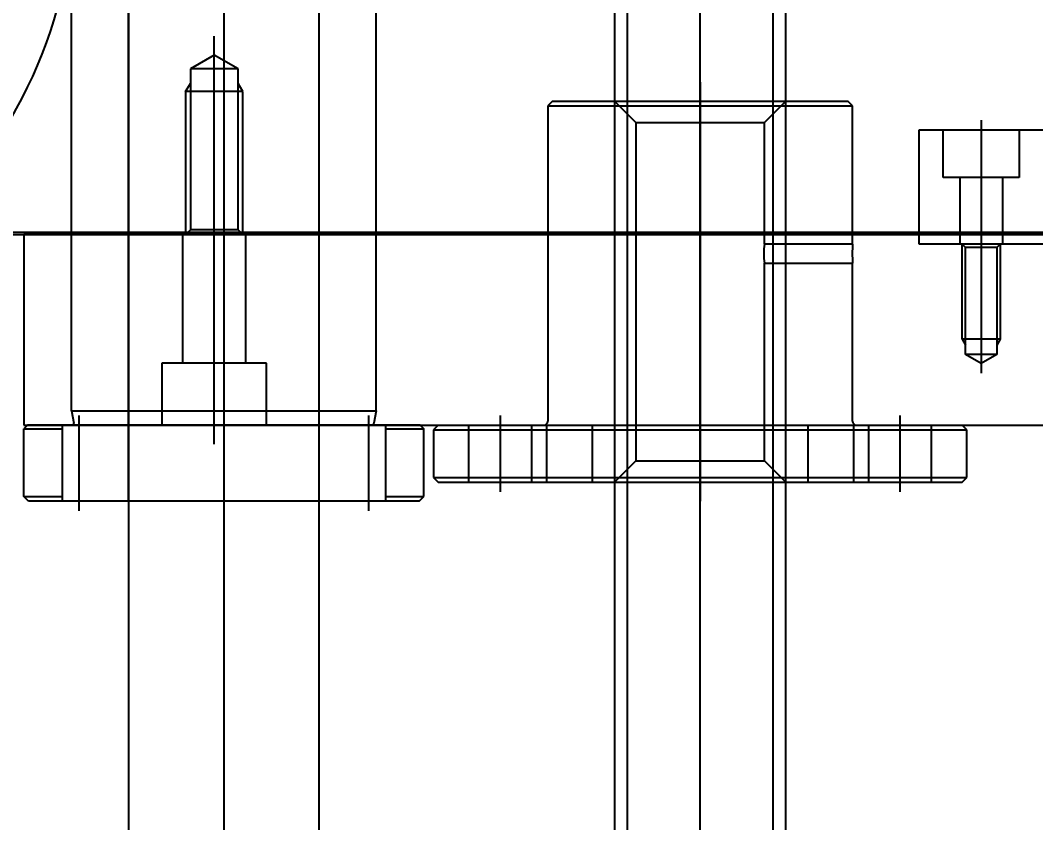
# Model space of a CAD drawing. Header units: inches. Extents: x 0 to 77285, y -118 to 40065.
# Drawn here: x 14796.3 to 14902.9, y 25560.8 to 25645 of the extents above; entities that cross this region are included whole.
import ezdxf

# ---------------------------------------------------------------- set-up
doc = ezdxf.new("R2010")
doc.units = ezdxf.units.IN
doc.header["$LTSCALE"] = 5
doc.header["$MEASUREMENT"] = 0
doc.layers.add('A', color=8, linetype='Continuous')
doc.styles.add('SCI', font='')
doc.styles.get('SCI').set_extended_font_data('Gulim')
doc.dimstyles.new('SCH', dxfattribs={"dimtxt": 2.5, "dimasz": 2, "dimexe": 1.25, "dimexo": 0.625, "dimtad": 1, "dimdec": 8, "dimtxsty": 'SCI', "dimcen": 2.5, "dimclrd": 4, "dimclre": 4, "dimclrt": 7, "dimadec": 8, "dimazin": 2, "dimtfac": 1, "dimtdec": 8, "dimtmove": 0, "dimatfit": 3, "dimfxl": 1, "dimarcsym": 0})

# ---------------------------------------------------------------- blocks, each defined once
blk = doc.blocks.new('A$Cc399747e')
at = {"ltscale": 3}
blk.add_line((2415.79, 903.5), (2415.79, 95.5), dxfattribs=at)
for p, q in [((2465.79, 137), (2465.79, 875)), ((2455.79, 871.5), (2455.79, 140.5)), ((2475.79, 140.5), (2475.79, 871.5)), ((2408.15, 147.5), (2408.15, 869.5)), ((2423.44, 147.5), (2423.44, 869.5)), ((2406.79, 868.15), (2406.79, 148.85)), ((2424.79, 148.85), (2424.79, 868.15)), ((2465.79, 600), (2465.79, 684)), ((2450.59, 673), (2450.59, 683)), ((2480.99, 673), (2480.99, 683)), ((2415.79, 638), (2415.79, 682)), ((2445.29, 682), (2444.79, 681.5)), ((2448.82, 681.5), (2444.79, 681.5)), ((2444.79, 681.5), (2444.79, 674.4)), ((2445.29, 682), (2486.29, 682)), ((2448.82, 674), (2448.82, 682)), ((2455.79, 682), (2455.79, 602)), ((2475.79, 682), (2475.79, 602)), ((2482.76, 674), (2482.76, 682)), ((2486.79, 681.5), (2482.76, 681.5)), ((2486.29, 682), (2486.79, 681.5)), ((2486.79, 681.5), (2486.79, 674.4)), ((2388.29, 680), (2387.79, 679.5)), ((2443.29, 680), (2388.29, 680)), ((2391.49, 680), (2391.49, 674)), ((2394.79, 681), (2394.79, 673)), ((2398.09, 680), (2398.09, 674)), ((2399.69, 674), (2399.69, 680)), ((2404.46, 680), (2404.46, 674)), ((2406.79, 680), (2409.04, 677.75)), ((2422.54, 677.75), (2424.79, 680)), ((2427.13, 674), (2427.13, 680)), ((2431.89, 680), (2431.89, 674)), ((2433.49, 674), (2433.49, 680)), ((2436.79, 673), (2436.79, 681)), ((2440.09, 674), (2440.09, 680)), ((2443.79, 679.5), (2443.29, 680)), ((2443.79, 679.5), (2387.79, 679.5)), ((2387.79, 679.5), (2387.79, 674.5)), ((2443.79, 674.5), (2443.79, 679.5)), ((2422.54, 677.75), (2409.04, 677.75)), ((2409.04, 677.75), (2409.04, 656.99)), ((2422.54, 642.25), (2422.54, 677.75)), ((2466.79, 676), (2466.79, 652)), ((2486.79, 674), (1746.79, 674)), ((2443.79, 674.5), (2387.79, 674.5)), ((2387.79, 674.5), (2388.29, 674)), ((2443.29, 674), (2388.29, 674)), ((2399.79, 673.6), (2399.79, 656.99)), ((2431.79, 640.5), (2431.79, 673.6)), ((2443.29, 674), (2443.79, 674.5)), ((2448.82, 674.4), (2444.79, 674.4)), ((2445.19, 674), (2444.79, 674.4)), ((2445.19, 674), (2486.39, 674)), ((2449.79, 672.51), (2450.04, 673.8)), ((2450.04, 674), (2450.04, 673.8)), ((2461.29, 674), (2461.29, 667.5)), ((2472.29, 667.5), (2472.29, 674)), ((2481.54, 674), (2481.54, 673.8)), ((2481.79, 672.51), (2481.54, 673.8)), ((2486.79, 674.4), (2482.76, 674.4)), ((2486.39, 674), (2486.79, 674.4)), ((2486.79, 654), (2486.79, 674)), ((2481.79, 672.51), (2449.79, 672.51)), ((2449.79, 672.51), (2449.79, 602.52)), ((2481.79, 672.51), (2481.79, 602.52)), ((2386.29, 654), (2386.29, 668.55)), ((2384.64, 666.6), (2386.29, 667.55)), ((2386.29, 667.55), (2387.94, 666.6)), ((2461.29, 667.5), (2472.29, 667.5)), ((2463.49, 667.5), (2463.49, 654)), ((2470.09, 667.5), (2470.09, 654)), ((2384.64, 655.35), (2384.64, 666.6)), ((2384.64, 666.6), (2387.94, 666.6)), ((2387.94, 666.6), (2387.94, 655.35)), ((2384.29, 665), (2384.64, 665.61)), ((2388.29, 665), (2387.94, 665.61)), ((2384.29, 655), (2384.29, 665)), ((2384.29, 665), (2388.29, 665)), ((2388.29, 665), (2388.29, 655)), ((2409.04, 657), (2399.79, 657)), ((2386.29, 642), (2386.29, 656)), ((2466.79, 656), (2466.79, 633.16)), ((2302.79, 655), (2392.79, 655)), ((2302.79, 655), (2392.79, 655)), ((2384.04, 648), (2384.04, 655)), ((2384.29, 655), (2384.64, 655.35)), ((2384.64, 655.35), (2387.94, 655.35)), ((2387.94, 655.35), (2388.29, 655)), ((2388.54, 648), (2388.54, 655)), ((2392.79, 655), (2392.79, 654)), ((2392.79, 655), (2392.79, 643)), ((2399.79, 655), (2399.79, 640.5)), ((2399.79, 655), (2409.04, 655)), ((2409.04, 655), (2409.04, 642.25)), ((2605.79, 654), (1657.79, 654)), ((1746.79, 654), (2486.79, 654)), ((2463.79, 654), (2464.29, 653.5)), ((2463.79, 654), (2463.79, 639)), ((2464.29, 653.5), (2469.29, 653.5)), ((2464.29, 653.5), (2464.29, 636.6)), ((2469.29, 653.5), (2469.79, 654)), ((2469.29, 636.6), (2469.29, 653.5)), ((2469.79, 639), (2469.79, 654)), ((2382.29, 643), (2382.29, 648)), ((2382.29, 648), (2390.29, 648)), ((2390.29, 648), (2390.29, 643)), ((2392.79, 643), (2379.79, 643)), ((2409.04, 642.25), (2406.79, 640)), ((2422.54, 642.25), (2409.04, 642.25)), ((2424.79, 640), (2422.54, 642.25)), ((2431.79, 640.5), (2399.79, 640.5)), ((2399.79, 640.5), (2400.29, 640)), ((2431.29, 640), (2400.29, 640)), ((2431.29, 640), (2431.79, 640.5)), ((2463.79, 639), (2464.29, 638.13)), ((2463.79, 639), (2469.79, 639)), ((2469.79, 639), (2469.29, 638.13)), ((2464.29, 636.6), (2466.79, 635.16)), ((2464.29, 636.6), (2469.29, 636.6)), ((2466.79, 635.16), (2469.29, 636.6))]:
    blk.add_line(p, q)
at = {"ltscale": 4}
blk.add_line((2341.29, 653.8), (2491.29, 653.8), dxfattribs=at)
blk.add_circle((2533.29, 616), 52)
blk.add_circle((2533.29, 616), 52)
for centre, radius, start, end in [((2399.39, 673.6), 0.4, 0, 90), ((2432.19, 673.6), 0.4, 90, 180), ((2383.82, 656), 16, 356.4167, 3.5827), ((2402.36, 656), 6.75, 351.4824, 8.5163)]:
    blk.add_arc(centre, radius, start, end)
blk = doc.blocks.new('*D366')
at = {"color": 4, "lineweight": -2, "transparency": 16777216}
for p, q in [((12554.65, 23925.55), (12554.65, 28076.14)), ((17979.65, 23925.05), (17979.65, 28076.14)), ((12714.65, 27976.14), (17819.65, 27976.14))]:
    blk.add_line(p, q, dxfattribs=at)
at = {"color": 4, "transparency": 16777216}
for points in [[(12714.65, 28002.81), (12714.65, 27949.48), (12554.65, 27976.14)], [(17819.65, 28002.81), (17819.65, 27949.48), (17979.65, 27976.14)]]:
    blk.add_solid(points, dxfattribs=at)
at = {"layer": 'Defpoints', "color": 0, "transparency": 16777216}
for p in [(17979.65, 27976.14), (12554.65, 23875.55), (17979.65, 23875.05)]:
    blk.add_point(p, dxfattribs=at)
at = {"color": 7, "transparency": 16777216, "insert": (15267.15, 28128.81), "char_height": 200, "attachment_point": 5, "style": 'SCI'}
blk.add_mtext('5425', dxfattribs=at)
blk = doc.blocks.new('*D367')
at = {"color": 4, "lineweight": -2, "transparency": 16777216}
for p, q in [((12554.65, 23925.55), (12554.65, 29140.68)), ((21064.65, 23433.05), (21064.65, 29140.68)), ((12714.65, 29040.68), (20904.65, 29040.68))]:
    blk.add_line(p, q, dxfattribs=at)
at = {"color": 4, "transparency": 16777216}
for points in [[(12714.65, 29067.34), (12714.65, 29014.01), (12554.65, 29040.68)], [(20904.65, 29067.34), (20904.65, 29014.01), (21064.65, 29040.68)]]:
    blk.add_solid(points, dxfattribs=at)
at = {"layer": 'Defpoints', "color": 0, "transparency": 16777216}
for p in [(21064.65, 29040.68), (12554.65, 23875.55), (21064.65, 23383.05)]:
    blk.add_point(p, dxfattribs=at)
at = {"color": 7, "transparency": 16777216, "insert": (16809.65, 29193.47), "char_height": 200, "attachment_point": 5, "style": 'SCI'}
blk.add_mtext('8510', dxfattribs=at)
blk = doc.blocks.new('*D374')
at = {"color": 4, "lineweight": -2, "transparency": 16777216}
for p, q in [((12554.65, 23925.55), (12554.65, 30215.88)), ((37924.65, 23433.05), (37924.65, 30215.88)), ((12714.65, 30115.88), (37764.65, 30115.88))]:
    blk.add_line(p, q, dxfattribs=at)
at = {"color": 4, "transparency": 16777216}
for points in [[(12714.65, 30142.54), (12714.65, 30089.21), (12554.65, 30115.88)], [(37764.65, 30142.54), (37764.65, 30089.21), (37924.65, 30115.88)]]:
    blk.add_solid(points, dxfattribs=at)
at = {"layer": 'Defpoints', "color": 0, "transparency": 16777216}
for p in [(37924.65, 30115.88), (12554.65, 23875.55), (37924.65, 23383.05)]:
    blk.add_point(p, dxfattribs=at)
at = {"color": 7, "transparency": 16777216, "insert": (25239.65, 30268.54), "char_height": 200, "attachment_point": 5, "style": 'SCI'}
blk.add_mtext('25370', dxfattribs=at)

msp = doc.modelspace()

# ---------------------------------------------------------------- block references
at = {"layer": 'A', "rotation": 180}
msp.add_blockref('A$Cc399747e', (17283.44187244, 26276.55060516), dxfattribs=at)

# ---------------------------------------------------------------- dimensions: what is measured, and where the dimension line sits
for base, p2, picture, middle in [((37924.649780898, 30115.8761734788), (37924.649780898, 23383.0504762948), '*D374', (25239.649780898, 30268.5392893244)), ((21064.649780898, 29040.6754827387), (21064.649780898, 23383.0504762948), '*D367', (16809.649780898, 29193.4717543765)), ((17979.649780898, 27976.1433020648), (17979.649780898, 23875.0504762948), '*D366', (15267.149780898, 28128.8064179103))]:
    dim = msp.add_linear_dim(base=base, p1=(12554.649780898, 23875.5504762968), p2=p2, dimstyle='SCH', override={"dimscale": 80})
    dim.commit()
    dim.dimension.update_dxf_attribs({"geometry": picture, "text_midpoint": middle})

doc.saveas('drawing.dxf')
